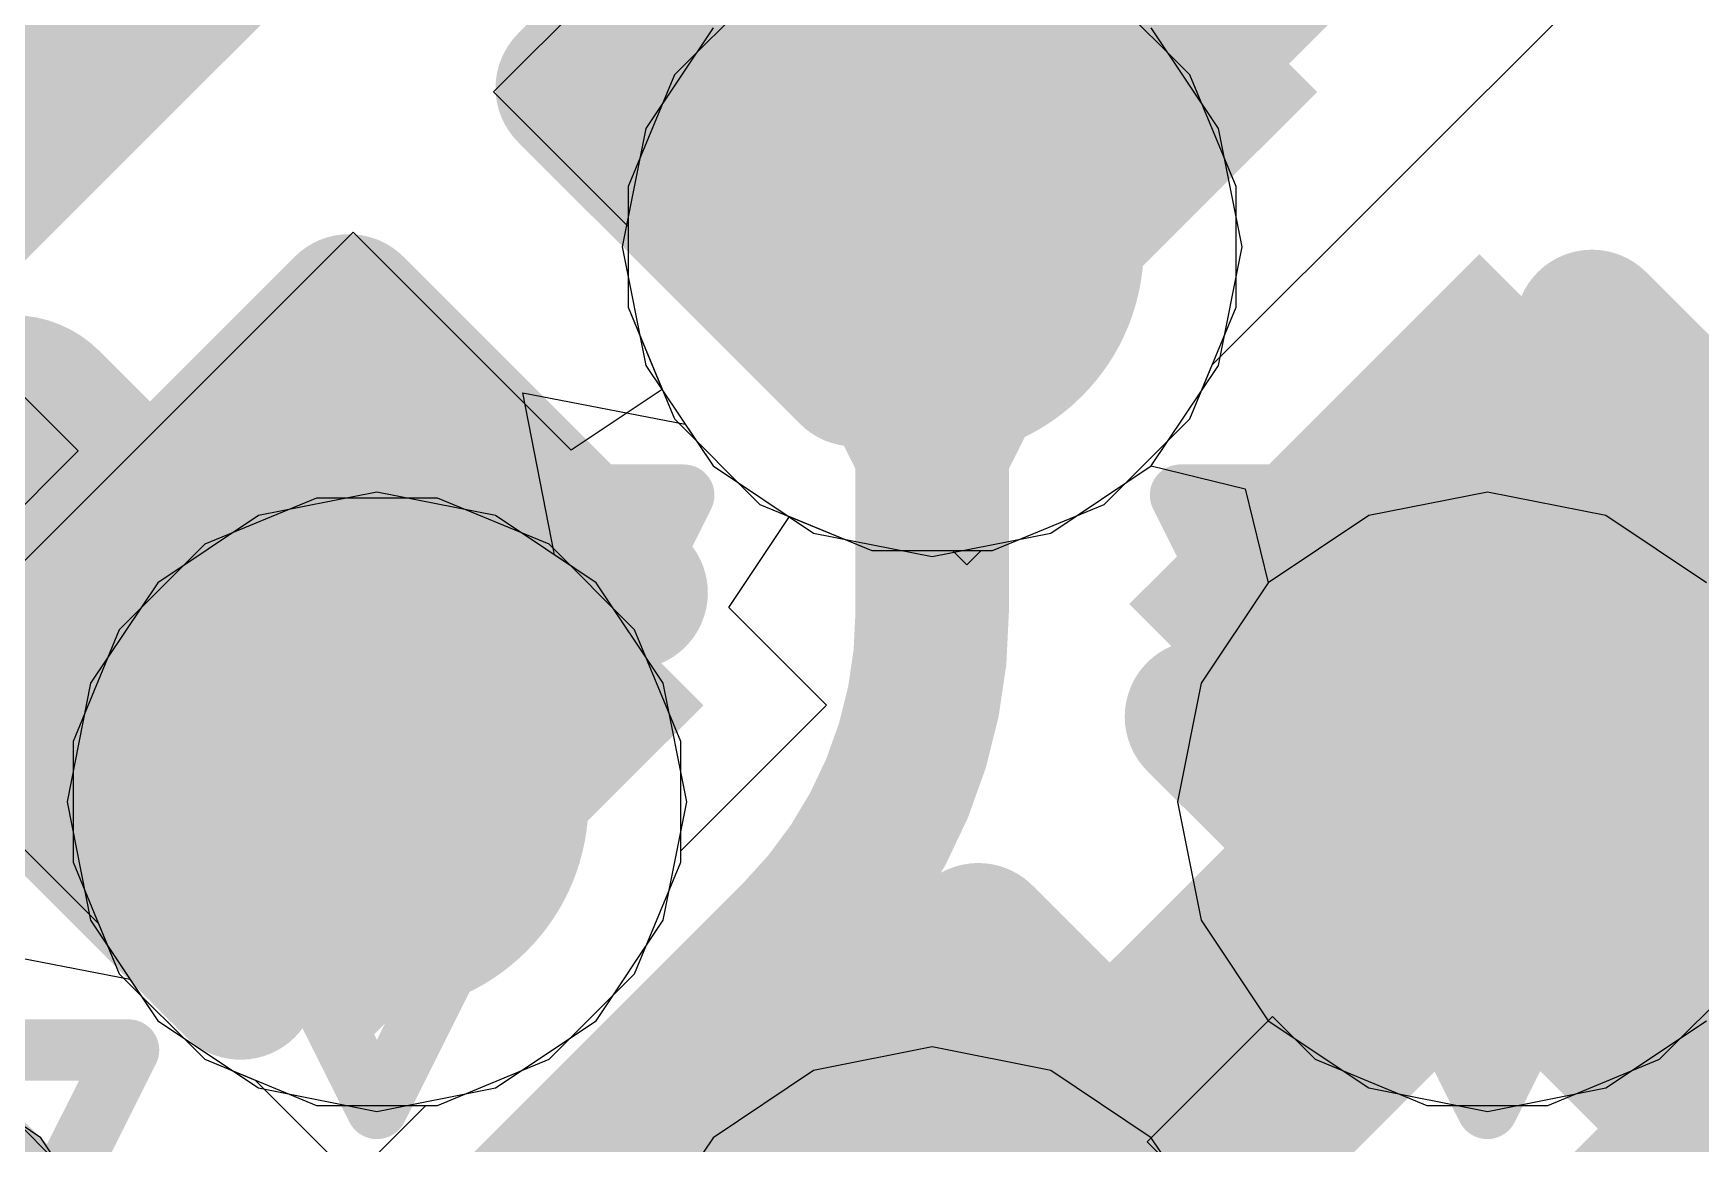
# Model space of a CAD drawing. Header units: inches. Extents: x -6 to 283, y -12 to 154.
# Drawn here: x 50.446 to 51.827, y 7.533 to 8.453 of the extents above; entities that cross this region are included whole.
import ezdxf

# ---------------------------------------------------------------- set-up
doc = ezdxf.new("R2010")
doc.units = ezdxf.units.IN
for name, color, linetype in [('Bottom Layer', 5, 'Continuous'), ('Bottom Overlay', 54, 'Continuous'), ('Bottom Paste', 16, 'Continuous'), ('Bottom Solder', 6, 'Continuous'), ('Drill Drawing', 1, 'Continuous'), ('GND-1', 16, 'Continuous'), ('GND-2', 90, 'Continuous'), ('GND-3', 216, 'Continuous'), ('GND-4', 54, 'Continuous'), ('PWR-1', 156, 'Continuous'), ('PWR-2', 130, 'Continuous'), ('Signal L1', 76, 'Continuous'), ('Signal L2', 6, 'Continuous'), ('Top Layer', 1, 'Continuous'), ('Top Paste', 8, 'Continuous'), ('Top Solder', 216, 'Continuous'), ('Via Holes', 16, 'Continuous')]:
    doc.layers.add(name, color=color, linetype=linetype)

# ---------------------------------------------------------------- blocks, each defined once
blk = doc.blocks.new('BGA_565_15_5_14_4__57')
at = {"layer": 'Top Layer'}
h = blk.add_hatch(color=1, dxfattribs=at)
edge = h.paths.add_edge_path()
edge.add_arc((2.27499926, -1.62500056), 0.12499848, 0, 360)
h = blk.add_hatch(color=1, dxfattribs=at)
edge = h.paths.add_edge_path()
edge.add_arc((2.27499926, -2.27499926), 0.12499848, 0, 360)
h = blk.add_hatch(color=1, dxfattribs=at)
edge = h.paths.add_edge_path()
edge.add_arc((2.9250005, -2.27499926), 0.12499848, 0, 360)
at = {"layer": 'Top Paste'}
h = blk.add_hatch(color=8, dxfattribs=at)
edge = h.paths.add_edge_path()
edge.add_arc((2.27499926, -1.62500056), 0.12499848, 0, 360)
h = blk.add_hatch(color=8, dxfattribs=at)
edge = h.paths.add_edge_path()
edge.add_arc((2.27499926, -2.27499926), 0.12499848, 0, 360)
h = blk.add_hatch(color=8, dxfattribs=at)
edge = h.paths.add_edge_path()
edge.add_arc((2.9250005, -2.27499926), 0.12499848, 0, 360)
at = {"layer": 'Top Solder'}
h = blk.add_hatch(color=216, dxfattribs=at)
edge = h.paths.add_edge_path()
edge.add_arc((2.27499926, -1.62500056), 0.17499838, 0, 360)
h = blk.add_hatch(color=216, dxfattribs=at)
edge = h.paths.add_edge_path()
edge.add_arc((2.27499926, -2.27499926), 0.17499838, 0, 360)
h = blk.add_hatch(color=216, dxfattribs=at)
edge = h.paths.add_edge_path()
edge.add_arc((2.9250005, -2.27499926), 0.17499838, 0, 360)
blk = doc.blocks.new('CAP_0201_B_318')
at = {"layer": 'Bottom Layer'}
for points in [[(-0.44999656, 0.1499997), (-0.14999716, 0.1499997), (-0.14999716, -0.1499997), (-0.44999656, -0.1499997)], [(0.14999716, 0.1499997), (0.44999656, 0.1499997), (0.44999656, -0.1499997), (0.14999716, -0.1499997)]]:
    blk.add_hatch(color=5, dxfattribs=at).paths.add_polyline_path(points)
at = {"layer": 'Bottom Paste'}
for points in [[(-0.44999656, 0.1499997), (-0.14999716, 0.1499997), (-0.14999716, -0.1499997), (-0.44999656, -0.1499997)], [(0.14999716, 0.1499997), (0.44999656, 0.1499997), (0.44999656, -0.1499997), (0.14999716, -0.1499997)]]:
    blk.add_hatch(color=16, dxfattribs=at).paths.add_polyline_path(points)
at = {"layer": 'Bottom Solder'}
for points in [[(-0.50499772, 0.20500086), (-0.094996, 0.20500086), (-0.094996, -0.20500086), (-0.50499772, -0.20500086)], [(0.094996, 0.20500086), (0.50499772, 0.20500086), (0.50499772, -0.20500086), (0.094996, -0.20500086)]]:
    blk.add_hatch(color=6, dxfattribs=at).paths.add_polyline_path(points)
at = {"layer": 'Bottom Overlay'}
for points in [[(-0.2032, 0.2286, 0.127, 0.127, 0), (-0.5334, 0.2286, 0.127, 0.127, 0)], [(-0.5334, 0.2286, 0.127, 0.127, 0), (-0.5334, -0.2286, 0.127, 0.127, 0)], [(0.5334, 0.2286, 0.127, 0.127, 0), (0.2032, 0.2286, 0.127, 0.127, 0)], [(0.5334, 0.2286, 0.127, 0.127, 0), (0.5334, -0.2286, 0.127, 0.127, 0)], [(-0.2032, -0.2286, 0.127, 0.127, 0), (-0.5334, -0.2286, 0.127, 0.127, 0)], [(0.5334, -0.2286, 0.127, 0.127, 0), (0.2032, -0.2286, 0.127, 0.127, 0)]]:
    blk.add_lwpolyline(points, format="xyseb", dxfattribs=at)
for points in [[(-0.5651499999999999, 0.2286, 0.0635, 0.0635, 1), (-0.5016499999999999, 0.2286, 0.0635, 0.0635, 1)], [(-0.5651499999999999, 0.2286, 0.0635, 0.0635, 1), (-0.5016499999999999, 0.2286, 0.0635, 0.0635, 1)], [(-0.23495, 0.2286, 0.0635, 0.0635, 1), (-0.17145, 0.2286, 0.0635, 0.0635, 1)], [(0.17145, 0.2286, 0.0635, 0.0635, 1), (0.23495, 0.2286, 0.0635, 0.0635, 1)], [(0.5016499999999999, 0.2286, 0.0635, 0.0635, 1), (0.5651499999999999, 0.2286, 0.0635, 0.0635, 1)], [(0.5016499999999999, 0.2286, 0.0635, 0.0635, 1), (0.5651499999999999, 0.2286, 0.0635, 0.0635, 1)], [(-0.5651499999999999, -0.2286, 0.0635, 0.0635, 1), (-0.5016499999999999, -0.2286, 0.0635, 0.0635, 1)], [(-0.5651499999999999, -0.2286, 0.0635, 0.0635, 1), (-0.5016499999999999, -0.2286, 0.0635, 0.0635, 1)], [(-0.23495, -0.2286, 0.0635, 0.0635, 1), (-0.17145, -0.2286, 0.0635, 0.0635, 1)], [(0.17145, -0.2286, 0.0635, 0.0635, 1), (0.23495, -0.2286, 0.0635, 0.0635, 1)], [(0.5016499999999999, -0.2286, 0.0635, 0.0635, 1), (0.5651499999999999, -0.2286, 0.0635, 0.0635, 1)], [(0.5016499999999999, -0.2286, 0.0635, 0.0635, 1), (0.5651499999999999, -0.2286, 0.0635, 0.0635, 1)]]:
    blk.add_lwpolyline(points, format="xyseb", close=True, dxfattribs=at)
blk = doc.blocks.new('CAP_0201_B_327')
at = {"layer": 'Bottom Layer'}
for points in [[(-0.44999656, 0.1499997), (-0.14999716, 0.1499997), (-0.14999716, -0.1499997), (-0.44999656, -0.1499997)], [(0.14999716, 0.1499997), (0.44999656, 0.1499997), (0.44999656, -0.1499997), (0.14999716, -0.1499997)]]:
    blk.add_hatch(color=5, dxfattribs=at).paths.add_polyline_path(points)
at = {"layer": 'Bottom Paste'}
for points in [[(-0.44999656, 0.1499997), (-0.14999716, 0.1499997), (-0.14999716, -0.1499997), (-0.44999656, -0.1499997)], [(0.14999716, 0.1499997), (0.44999656, 0.1499997), (0.44999656, -0.1499997), (0.14999716, -0.1499997)]]:
    blk.add_hatch(color=16, dxfattribs=at).paths.add_polyline_path(points)
at = {"layer": 'Bottom Solder'}
for points in [[(-0.50499772, 0.20500086), (-0.094996, 0.20500086), (-0.094996, -0.20500086), (-0.50499772, -0.20500086)], [(0.094996, 0.20500086), (0.50499772, 0.20500086), (0.50499772, -0.20500086), (0.094996, -0.20500086)]]:
    blk.add_hatch(color=6, dxfattribs=at).paths.add_polyline_path(points)
at = {"layer": 'Bottom Overlay'}
for points in [[(-0.2032, 0.2286, 0.127, 0.127, 0), (-0.5334, 0.2286, 0.127, 0.127, 0)], [(-0.5334, 0.2286, 0.127, 0.127, 0), (-0.5334, -0.2286, 0.127, 0.127, 0)], [(0.5334, 0.2286, 0.127, 0.127, 0), (0.2032, 0.2286, 0.127, 0.127, 0)], [(0.5334, 0.2286, 0.127, 0.127, 0), (0.5334, -0.2286, 0.127, 0.127, 0)], [(-0.2032, -0.2286, 0.127, 0.127, 0), (-0.5334, -0.2286, 0.127, 0.127, 0)], [(0.5334, -0.2286, 0.127, 0.127, 0), (0.2032, -0.2286, 0.127, 0.127, 0)]]:
    blk.add_lwpolyline(points, format="xyseb", dxfattribs=at)
for points in [[(-0.5651499999999999, 0.2286, 0.0635, 0.0635, 1), (-0.5016499999999999, 0.2286, 0.0635, 0.0635, 1)], [(-0.5651499999999999, 0.2286, 0.0635, 0.0635, 1), (-0.5016499999999999, 0.2286, 0.0635, 0.0635, 1)], [(-0.23495, 0.2286, 0.0635, 0.0635, 1), (-0.17145, 0.2286, 0.0635, 0.0635, 1)], [(0.17145, 0.2286, 0.0635, 0.0635, 1), (0.23495, 0.2286, 0.0635, 0.0635, 1)], [(0.5016499999999999, 0.2286, 0.0635, 0.0635, 1), (0.5651499999999999, 0.2286, 0.0635, 0.0635, 1)], [(0.5016499999999999, 0.2286, 0.0635, 0.0635, 1), (0.5651499999999999, 0.2286, 0.0635, 0.0635, 1)], [(-0.5651499999999999, -0.2286, 0.0635, 0.0635, 1), (-0.5016499999999999, -0.2286, 0.0635, 0.0635, 1)], [(-0.5651499999999999, -0.2286, 0.0635, 0.0635, 1), (-0.5016499999999999, -0.2286, 0.0635, 0.0635, 1)], [(-0.23495, -0.2286, 0.0635, 0.0635, 1), (-0.17145, -0.2286, 0.0635, 0.0635, 1)], [(0.17145, -0.2286, 0.0635, 0.0635, 1), (0.23495, -0.2286, 0.0635, 0.0635, 1)], [(0.5016499999999999, -0.2286, 0.0635, 0.0635, 1), (0.5651499999999999, -0.2286, 0.0635, 0.0635, 1)], [(0.5016499999999999, -0.2286, 0.0635, 0.0635, 1), (0.5651499999999999, -0.2286, 0.0635, 0.0635, 1)]]:
    blk.add_lwpolyline(points, format="xyseb", close=True, dxfattribs=at)
blk = doc.blocks.new('CAP_0201_B_328')
at = {"layer": 'Bottom Layer'}
for points in [[(-0.44999656, 0.1499997), (-0.14999716, 0.1499997), (-0.14999716, -0.1499997), (-0.44999656, -0.1499997)], [(0.14999716, 0.1499997), (0.44999656, 0.1499997), (0.44999656, -0.1499997), (0.14999716, -0.1499997)]]:
    blk.add_hatch(color=5, dxfattribs=at).paths.add_polyline_path(points)
at = {"layer": 'Bottom Paste'}
for points in [[(-0.44999656, 0.1499997), (-0.14999716, 0.1499997), (-0.14999716, -0.1499997), (-0.44999656, -0.1499997)], [(0.14999716, 0.1499997), (0.44999656, 0.1499997), (0.44999656, -0.1499997), (0.14999716, -0.1499997)]]:
    blk.add_hatch(color=16, dxfattribs=at).paths.add_polyline_path(points)
at = {"layer": 'Bottom Solder'}
for points in [[(-0.50499772, 0.20500086), (-0.094996, 0.20500086), (-0.094996, -0.20500086), (-0.50499772, -0.20500086)], [(0.094996, 0.20500086), (0.50499772, 0.20500086), (0.50499772, -0.20500086), (0.094996, -0.20500086)]]:
    blk.add_hatch(color=6, dxfattribs=at).paths.add_polyline_path(points)
at = {"layer": 'Bottom Overlay'}
for points in [[(-0.5334, 0.2286, 0.127, 0.127, 0), (-0.2032, 0.2286, 0.127, 0.127, 0)], [(-0.5334, 0.2286, 0.127, 0.127, 0), (-0.5334, -0.2286, 0.127, 0.127, 0)], [(0.2032, 0.2286, 0.127, 0.127, 0), (0.5334, 0.2286, 0.127, 0.127, 0)], [(0.5334, 0.2286, 0.127, 0.127, 0), (0.5334, -0.2286, 0.127, 0.127, 0)], [(-0.5334, -0.2286, 0.127, 0.127, 0), (-0.2032, -0.2286, 0.127, 0.127, 0)], [(0.2032, -0.2286, 0.127, 0.127, 0), (0.5334, -0.2286, 0.127, 0.127, 0)]]:
    blk.add_lwpolyline(points, format="xyseb", dxfattribs=at)
for points in [[(-0.5651499999999999, 0.2286, 0.0635, 0.0635, 1), (-0.5016499999999999, 0.2286, 0.0635, 0.0635, 1)], [(-0.5651499999999999, 0.2286, 0.0635, 0.0635, 1), (-0.5016499999999999, 0.2286, 0.0635, 0.0635, 1)], [(-0.23495, 0.2286, 0.0635, 0.0635, 1), (-0.17145, 0.2286, 0.0635, 0.0635, 1)], [(0.17145, 0.2286, 0.0635, 0.0635, 1), (0.23495, 0.2286, 0.0635, 0.0635, 1)], [(0.5016499999999999, 0.2286, 0.0635, 0.0635, 1), (0.5651499999999999, 0.2286, 0.0635, 0.0635, 1)], [(0.5016499999999999, 0.2286, 0.0635, 0.0635, 1), (0.5651499999999999, 0.2286, 0.0635, 0.0635, 1)], [(-0.5651499999999999, -0.2286, 0.0635, 0.0635, 1), (-0.5016499999999999, -0.2286, 0.0635, 0.0635, 1)], [(-0.5651499999999999, -0.2286, 0.0635, 0.0635, 1), (-0.5016499999999999, -0.2286, 0.0635, 0.0635, 1)], [(-0.23495, -0.2286, 0.0635, 0.0635, 1), (-0.17145, -0.2286, 0.0635, 0.0635, 1)], [(0.17145, -0.2286, 0.0635, 0.0635, 1), (0.23495, -0.2286, 0.0635, 0.0635, 1)], [(0.5016499999999999, -0.2286, 0.0635, 0.0635, 1), (0.5651499999999999, -0.2286, 0.0635, 0.0635, 1)], [(0.5016499999999999, -0.2286, 0.0635, 0.0635, 1), (0.5651499999999999, -0.2286, 0.0635, 0.0635, 1)]]:
    blk.add_lwpolyline(points, format="xyseb", close=True, dxfattribs=at)
blk = doc.blocks.new('CAP_0201_B_355')
at = {"layer": 'Bottom Layer'}
for points in [[(-0.44999656, 0.1499997), (-0.14999716, 0.1499997), (-0.14999716, -0.1499997), (-0.44999656, -0.1499997)], [(0.14999716, 0.1499997), (0.44999656, 0.1499997), (0.44999656, -0.1499997), (0.14999716, -0.1499997)]]:
    blk.add_hatch(color=5, dxfattribs=at).paths.add_polyline_path(points)
at = {"layer": 'Bottom Paste'}
for points in [[(-0.44999656, 0.1499997), (-0.14999716, 0.1499997), (-0.14999716, -0.1499997), (-0.44999656, -0.1499997)], [(0.14999716, 0.1499997), (0.44999656, 0.1499997), (0.44999656, -0.1499997), (0.14999716, -0.1499997)]]:
    blk.add_hatch(color=16, dxfattribs=at).paths.add_polyline_path(points)
at = {"layer": 'Bottom Solder'}
for points in [[(-0.50499772, 0.20500086), (-0.094996, 0.20500086), (-0.094996, -0.20500086), (-0.50499772, -0.20500086)], [(0.094996, 0.20500086), (0.50499772, 0.20500086), (0.50499772, -0.20500086), (0.094996, -0.20500086)]]:
    blk.add_hatch(color=6, dxfattribs=at).paths.add_polyline_path(points)
at = {"layer": 'Bottom Overlay'}
for points in [[(-0.5334, 0.2286, 0.127, 0.127, 0), (-0.5334, -0.2286, 0.127, 0.127, 0)], [(-0.5334, 0.2286, 0.127, 0.127, 0), (-0.2032, 0.2286, 0.127, 0.127, 0)], [(0.2032, 0.2286, 0.127, 0.127, 0), (0.5334, 0.2286, 0.127, 0.127, 0)], [(0.5334, 0.2286, 0.127, 0.127, 0), (0.5334, -0.2286, 0.127, 0.127, 0)], [(-0.5334, -0.2286, 0.127, 0.127, 0), (-0.2032, -0.2286, 0.127, 0.127, 0)], [(0.2032, -0.2286, 0.127, 0.127, 0), (0.5334, -0.2286, 0.127, 0.127, 0)]]:
    blk.add_lwpolyline(points, format="xyseb", dxfattribs=at)
for points in [[(-0.5651499999999999, 0.2286, 0.0635, 0.0635, 1), (-0.5016499999999999, 0.2286, 0.0635, 0.0635, 1)], [(-0.5651499999999999, 0.2286, 0.0635, 0.0635, 1), (-0.5016499999999999, 0.2286, 0.0635, 0.0635, 1)], [(-0.23495, 0.2286, 0.0635, 0.0635, 1), (-0.17145, 0.2286, 0.0635, 0.0635, 1)], [(0.17145, 0.2286, 0.0635, 0.0635, 1), (0.23495, 0.2286, 0.0635, 0.0635, 1)], [(0.5016499999999999, 0.2286, 0.0635, 0.0635, 1), (0.5651499999999999, 0.2286, 0.0635, 0.0635, 1)], [(0.5016499999999999, 0.2286, 0.0635, 0.0635, 1), (0.5651499999999999, 0.2286, 0.0635, 0.0635, 1)], [(-0.5651499999999999, -0.2286, 0.0635, 0.0635, 1), (-0.5016499999999999, -0.2286, 0.0635, 0.0635, 1)], [(-0.5651499999999999, -0.2286, 0.0635, 0.0635, 1), (-0.5016499999999999, -0.2286, 0.0635, 0.0635, 1)], [(-0.23495, -0.2286, 0.0635, 0.0635, 1), (-0.17145, -0.2286, 0.0635, 0.0635, 1)], [(0.17145, -0.2286, 0.0635, 0.0635, 1), (0.23495, -0.2286, 0.0635, 0.0635, 1)], [(0.5016499999999999, -0.2286, 0.0635, 0.0635, 1), (0.5651499999999999, -0.2286, 0.0635, 0.0635, 1)], [(0.5016499999999999, -0.2286, 0.0635, 0.0635, 1), (0.5651499999999999, -0.2286, 0.0635, 0.0635, 1)]]:
    blk.add_lwpolyline(points, format="xyseb", close=True, dxfattribs=at)
blk = doc.blocks.new('CAP_0201_B_363')
at = {"layer": 'Bottom Layer'}
for points in [[(-0.44999656, 0.1499997), (-0.14999716, 0.1499997), (-0.14999716, -0.1499997), (-0.44999656, -0.1499997)], [(0.14999716, 0.1499997), (0.44999656, 0.1499997), (0.44999656, -0.1499997), (0.14999716, -0.1499997)]]:
    blk.add_hatch(color=5, dxfattribs=at).paths.add_polyline_path(points)
at = {"layer": 'Bottom Paste'}
for points in [[(-0.44999656, 0.1499997), (-0.14999716, 0.1499997), (-0.14999716, -0.1499997), (-0.44999656, -0.1499997)], [(0.14999716, 0.1499997), (0.44999656, 0.1499997), (0.44999656, -0.1499997), (0.14999716, -0.1499997)]]:
    blk.add_hatch(color=16, dxfattribs=at).paths.add_polyline_path(points)
at = {"layer": 'Bottom Solder'}
for points in [[(-0.50499772, 0.20500086), (-0.094996, 0.20500086), (-0.094996, -0.20500086), (-0.50499772, -0.20500086)], [(0.094996, 0.20500086), (0.50499772, 0.20500086), (0.50499772, -0.20500086), (0.094996, -0.20500086)]]:
    blk.add_hatch(color=6, dxfattribs=at).paths.add_polyline_path(points)
at = {"layer": 'Bottom Overlay'}
for points in [[(-0.2032, 0.2286, 0.127, 0.127, 0), (-0.5334, 0.2286, 0.127, 0.127, 0)], [(-0.5334, 0.2286, 0.127, 0.127, 0), (-0.5334, -0.2286, 0.127, 0.127, 0)], [(0.5334, 0.2286, 0.127, 0.127, 0), (0.2032, 0.2286, 0.127, 0.127, 0)], [(0.5334, 0.2286, 0.127, 0.127, 0), (0.5334, -0.2286, 0.127, 0.127, 0)], [(-0.2032, -0.2286, 0.127, 0.127, 0), (-0.5334, -0.2286, 0.127, 0.127, 0)], [(0.5334, -0.2286, 0.127, 0.127, 0), (0.2032, -0.2286, 0.127, 0.127, 0)]]:
    blk.add_lwpolyline(points, format="xyseb", dxfattribs=at)
for points in [[(-0.5651499999999999, 0.2286, 0.0635, 0.0635, 1), (-0.5016499999999999, 0.2286, 0.0635, 0.0635, 1)], [(-0.5651499999999999, 0.2286, 0.0635, 0.0635, 1), (-0.5016499999999999, 0.2286, 0.0635, 0.0635, 1)], [(-0.23495, 0.2286, 0.0635, 0.0635, 1), (-0.17145, 0.2286, 0.0635, 0.0635, 1)], [(0.17145, 0.2286, 0.0635, 0.0635, 1), (0.23495, 0.2286, 0.0635, 0.0635, 1)], [(0.5016499999999999, 0.2286, 0.0635, 0.0635, 1), (0.5651499999999999, 0.2286, 0.0635, 0.0635, 1)], [(0.5016499999999999, 0.2286, 0.0635, 0.0635, 1), (0.5651499999999999, 0.2286, 0.0635, 0.0635, 1)], [(-0.5651499999999999, -0.2286, 0.0635, 0.0635, 1), (-0.5016499999999999, -0.2286, 0.0635, 0.0635, 1)], [(-0.5651499999999999, -0.2286, 0.0635, 0.0635, 1), (-0.5016499999999999, -0.2286, 0.0635, 0.0635, 1)], [(-0.23495, -0.2286, 0.0635, 0.0635, 1), (-0.17145, -0.2286, 0.0635, 0.0635, 1)], [(0.17145, -0.2286, 0.0635, 0.0635, 1), (0.23495, -0.2286, 0.0635, 0.0635, 1)], [(0.5016499999999999, -0.2286, 0.0635, 0.0635, 1), (0.5651499999999999, -0.2286, 0.0635, 0.0635, 1)], [(0.5016499999999999, -0.2286, 0.0635, 0.0635, 1), (0.5651499999999999, -0.2286, 0.0635, 0.0635, 1)]]:
    blk.add_lwpolyline(points, format="xyseb", close=True, dxfattribs=at)
blk = doc.blocks.new('CAP_0201_B_368')
at = {"layer": 'Bottom Layer'}
for points in [[(-0.44999656, 0.1499997), (-0.14999716, 0.1499997), (-0.14999716, -0.1499997), (-0.44999656, -0.1499997)], [(0.14999716, 0.1499997), (0.44999656, 0.1499997), (0.44999656, -0.1499997), (0.14999716, -0.1499997)]]:
    blk.add_hatch(color=5, dxfattribs=at).paths.add_polyline_path(points)
at = {"layer": 'Bottom Paste'}
for points in [[(-0.44999656, 0.1499997), (-0.14999716, 0.1499997), (-0.14999716, -0.1499997), (-0.44999656, -0.1499997)], [(0.14999716, 0.1499997), (0.44999656, 0.1499997), (0.44999656, -0.1499997), (0.14999716, -0.1499997)]]:
    blk.add_hatch(color=16, dxfattribs=at).paths.add_polyline_path(points)
at = {"layer": 'Bottom Solder'}
for points in [[(-0.50499772, 0.20500086), (-0.094996, 0.20500086), (-0.094996, -0.20500086), (-0.50499772, -0.20500086)], [(0.094996, 0.20500086), (0.50499772, 0.20500086), (0.50499772, -0.20500086), (0.094996, -0.20500086)]]:
    blk.add_hatch(color=6, dxfattribs=at).paths.add_polyline_path(points)
at = {"layer": 'Bottom Overlay'}
for points in [[(-0.2032, 0.2286, 0.127, 0.127, 0), (-0.5334, 0.2286, 0.127, 0.127, 0)], [(-0.5334, -0.2286, 0.127, 0.127, 0), (-0.5334, 0.2286, 0.127, 0.127, 0)], [(0.5334, 0.2286, 0.127, 0.127, 0), (0.2032, 0.2286, 0.127, 0.127, 0)], [(0.5334, -0.2286, 0.127, 0.127, 0), (0.5334, 0.2286, 0.127, 0.127, 0)], [(-0.2032, -0.2286, 0.127, 0.127, 0), (-0.5334, -0.2286, 0.127, 0.127, 0)], [(0.5334, -0.2286, 0.127, 0.127, 0), (0.2032, -0.2286, 0.127, 0.127, 0)]]:
    blk.add_lwpolyline(points, format="xyseb", dxfattribs=at)
for points in [[(-0.5651499999999999, 0.2286, 0.0635, 0.0635, 1), (-0.5016499999999999, 0.2286, 0.0635, 0.0635, 1)], [(-0.5651499999999999, 0.2286, 0.0635, 0.0635, 1), (-0.5016499999999999, 0.2286, 0.0635, 0.0635, 1)], [(-0.23495, 0.2286, 0.0635, 0.0635, 1), (-0.17145, 0.2286, 0.0635, 0.0635, 1)], [(0.17145, 0.2286, 0.0635, 0.0635, 1), (0.23495, 0.2286, 0.0635, 0.0635, 1)], [(0.5016499999999999, 0.2286, 0.0635, 0.0635, 1), (0.5651499999999999, 0.2286, 0.0635, 0.0635, 1)], [(0.5016499999999999, 0.2286, 0.0635, 0.0635, 1), (0.5651499999999999, 0.2286, 0.0635, 0.0635, 1)], [(-0.5651499999999999, -0.2286, 0.0635, 0.0635, 1), (-0.5016499999999999, -0.2286, 0.0635, 0.0635, 1)], [(-0.5651499999999999, -0.2286, 0.0635, 0.0635, 1), (-0.5016499999999999, -0.2286, 0.0635, 0.0635, 1)], [(-0.23495, -0.2286, 0.0635, 0.0635, 1), (-0.17145, -0.2286, 0.0635, 0.0635, 1)], [(0.17145, -0.2286, 0.0635, 0.0635, 1), (0.23495, -0.2286, 0.0635, 0.0635, 1)], [(0.5016499999999999, -0.2286, 0.0635, 0.0635, 1), (0.5651499999999999, -0.2286, 0.0635, 0.0635, 1)], [(0.5016499999999999, -0.2286, 0.0635, 0.0635, 1), (0.5651499999999999, -0.2286, 0.0635, 0.0635, 1)]]:
    blk.add_lwpolyline(points, format="xyseb", close=True, dxfattribs=at)
blk = doc.blocks.new('C___0603_B_391')
at = {"layer": 'Bottom Overlay'}
blk.add_lwpolyline([(-1.2446, -0.5334, 0.127, 0.127, 0), (-1.2446, 0.5334, 0.127, 0.127, 0)], format="xyseb", dxfattribs=at)

msp = doc.modelspace()

# ---------------------------------------------------------------- hatches: boundary and pattern name
at = {"layer": 'Bottom Layer'}
h = msp.add_hatch(color=5, dxfattribs=at)
edge = h.paths.add_edge_path()
edge.add_arc((51.19046912, 8.2759804), 0.1499997, 0, 360)
h = msp.add_hatch(color=5, dxfattribs=at)
edge = h.paths.add_edge_path()
edge.add_arc((50.73085104, 7.81635978), 0.1499997, 0, 360)
h = msp.add_hatch(color=5, dxfattribs=at)
edge = h.paths.add_edge_path()
edge.add_arc((51.65004909999999, 7.81640804), 0.1499997, 0, 360)
at = {"layer": 'GND-1'}
h = msp.add_hatch(color=16, dxfattribs=at)
edge = h.paths.add_edge_path()
edge.add_arc((51.19046912, 8.2759804), 0.1499997, 0, 360)
h = msp.add_hatch(color=16, dxfattribs=at)
edge = h.paths.add_edge_path()
edge.add_arc((50.73085104, 7.81635978), 0.1499997, 0, 360)
h = msp.add_hatch(color=16, dxfattribs=at)
edge = h.paths.add_edge_path()
edge.add_arc((51.65004909999999, 7.81640804), 0.1499997, 0, 360)
at = {"layer": 'GND-2'}
h = msp.add_hatch(color=90, dxfattribs=at)
edge = h.paths.add_edge_path()
edge.add_arc((51.19046912, 8.2759804), 0.1499997, 0, 360)
h = msp.add_hatch(color=90, dxfattribs=at)
edge = h.paths.add_edge_path()
edge.add_arc((50.73085104, 7.81635978), 0.1499997, 0, 360)
h = msp.add_hatch(color=90, dxfattribs=at)
edge = h.paths.add_edge_path()
edge.add_arc((51.65004909999999, 7.81640804), 0.1499997, 0, 360)
at = {"layer": 'GND-3'}
h = msp.add_hatch(color=216, dxfattribs=at)
edge = h.paths.add_edge_path()
edge.add_arc((51.19046912, 8.2759804), 0.1499997, 0, 360)
h = msp.add_hatch(color=216, dxfattribs=at)
edge = h.paths.add_edge_path()
edge.add_arc((50.73085104, 7.81635978), 0.1499997, 0, 360)
h = msp.add_hatch(color=216, dxfattribs=at)
edge = h.paths.add_edge_path()
edge.add_arc((51.65004909999999, 7.81640804), 0.1499997, 0, 360)
at = {"layer": 'GND-4'}
h = msp.add_hatch(color=54, dxfattribs=at)
edge = h.paths.add_edge_path()
edge.add_arc((51.19046912, 8.2759804), 0.1499997, 0, 360)
h = msp.add_hatch(color=54, dxfattribs=at)
edge = h.paths.add_edge_path()
edge.add_arc((50.73085104, 7.81635978), 0.1499997, 0, 360)
h = msp.add_hatch(color=54, dxfattribs=at)
edge = h.paths.add_edge_path()
edge.add_arc((51.65004909999999, 7.81640804), 0.1499997, 0, 360)
at = {"layer": 'PWR-1'}
h = msp.add_hatch(color=156, dxfattribs=at)
edge = h.paths.add_edge_path()
edge.add_arc((51.19046912, 8.2759804), 0.1499997, 0, 360)
h = msp.add_hatch(color=156, dxfattribs=at)
edge = h.paths.add_edge_path()
edge.add_arc((50.73085104, 7.81635978), 0.1499997, 0, 360)
h = msp.add_hatch(color=156, dxfattribs=at)
edge = h.paths.add_edge_path()
edge.add_arc((51.65004909999999, 7.81640804), 0.1499997, 0, 360)
at = {"layer": 'PWR-2'}
h = msp.add_hatch(color=130, dxfattribs=at)
edge = h.paths.add_edge_path()
edge.add_arc((51.19046912, 8.2759804), 0.1499997, 0, 360)
h = msp.add_hatch(color=130, dxfattribs=at)
edge = h.paths.add_edge_path()
edge.add_arc((50.73085104, 7.81635978), 0.1499997, 0, 360)
h = msp.add_hatch(color=130, dxfattribs=at)
edge = h.paths.add_edge_path()
edge.add_arc((51.65004909999999, 7.81640804), 0.1499997, 0, 360)
at = {"layer": 'Signal L1'}
h = msp.add_hatch(color=76, dxfattribs=at)
edge = h.paths.add_edge_path()
edge.add_arc((51.19046912, 8.2759804), 0.1499997, 0, 360)
h = msp.add_hatch(color=76, dxfattribs=at)
edge = h.paths.add_edge_path()
edge.add_arc((50.73085104, 7.81635978), 0.1499997, 0, 360)
h = msp.add_hatch(color=76, dxfattribs=at)
edge = h.paths.add_edge_path()
edge.add_arc((51.65004909999999, 7.81640804), 0.1499997, 0, 360)
at = {"layer": 'Signal L2'}
h = msp.add_hatch(color=6, dxfattribs=at)
edge = h.paths.add_edge_path()
edge.add_arc((51.19046912, 8.2759804), 0.1499997, 0, 360)
h = msp.add_hatch(color=6, dxfattribs=at)
edge = h.paths.add_edge_path()
edge.add_arc((50.73085104, 7.81635978), 0.1499997, 0, 360)
h = msp.add_hatch(color=6, dxfattribs=at)
edge = h.paths.add_edge_path()
edge.add_arc((51.65004909999999, 7.81640804), 0.1499997, 0, 360)
at = {"layer": 'Top Layer'}
h = msp.add_hatch(color=1, dxfattribs=at)
edge = h.paths.add_edge_path()
edge.add_arc((51.19046912, 8.2759804), 0.1499997, 0, 360)
h = msp.add_hatch(color=1, dxfattribs=at)
edge = h.paths.add_edge_path()
edge.add_arc((50.73085104, 7.81635978), 0.1499997, 0, 360)
h = msp.add_hatch(color=1, dxfattribs=at)
edge = h.paths.add_edge_path()
edge.add_arc((51.65004909999999, 7.81640804), 0.1499997, 0, 360)
at = {"layer": 'Via Holes'}
h = msp.add_hatch(color=7, dxfattribs=at)
edge = h.paths.add_edge_path()
edge.add_arc((51.19046912, 8.2759804), 0.07499858, 0, 360)
h = msp.add_hatch(color=7, dxfattribs=at)
edge = h.paths.add_edge_path()
edge.add_arc((50.73085104, 7.81635978), 0.07499858, 0, 360)
h = msp.add_hatch(color=7, dxfattribs=at)
edge = h.paths.add_edge_path()
edge.add_arc((51.65004909999999, 7.81640804), 0.07499858, 0, 360)

# ---------------------------------------------------------------- linework, layer by layer
at = {"layer": 'Bottom Layer'}
for p, q in [((51.21920668, 8.796060639999999), (50.8274701, 8.404324059999999)), ((51.42228475999999, 8.17817262), (51.74789752, 8.50378538)), ((50.8274701, 8.404324059999999), (50.93886942, 8.292924739999998)), ((50.71120668, 8.28806064), (50.3194701, 7.89632406)), ((50.89165336, 8.10761396), (50.71120668, 8.28806064)), ((50.93886942, 8.292924739999998), (50.93886942, 8.22593478)), ((50.93886942, 8.22593478), (50.96702024, 8.157972000000001)), ((51.40376561999999, 8.133461), (51.42228475999999, 8.17817262)), ((50.96702024, 8.157972000000001), (50.89165336, 8.10761396)), ((51.33298852, 8.0626839), (51.40376561999999, 8.133461)), ((51.24051474, 8.0243807), (51.33298852, 8.0626839)), ((51.02210268, 7.97716464), (51.07246072, 8.052531519999999)), ((51.07246072, 8.052531519999999), (51.1404235, 8.0243807)), ((51.1404235, 8.0243807), (51.20741346, 8.0243807)), ((51.20741346, 8.0243807), (51.21920668, 8.01258748)), ((51.21920668, 8.01258748), (51.23099989999999, 8.0243807)), ((51.23099989999999, 8.0243807), (51.24051474, 8.0243807)), ((51.10294326, 7.89632406), (51.02210268, 7.97716464)), ((50.3194701, 7.89632406), (50.50030286, 7.7154913)), ((50.98245074, 7.77583154), (51.10294326, 7.89632406)), ((50.98245074, 7.766314159999999), (50.98245074, 7.77583154)), ((50.94414754, 7.67384038), (50.98245074, 7.766314159999999)), ((50.50030286, 7.7154913), (50.51755454, 7.67384038)), ((50.51755454, 7.67384038), (50.58833164, 7.60306328)), ((50.87337044, 7.60306328), (50.94414754, 7.67384038)), ((50.58833164, 7.60306328), (50.62998255999999, 7.585811599999999)), ((50.78089666, 7.56476008), (50.87337044, 7.60306328)), ((50.62998255999999, 7.585811599999999), (50.71120668, 7.50458748)), ((50.48452692, 7.49925856), (50.41374982, 7.570035659999999)), ((50.71120668, 7.50458748), (50.77137928, 7.56476008)), ((50.77137928, 7.56476008), (50.78089666, 7.56476008))]:
    msp.add_line(p, q, dxfattribs=at)
msp.add_lwpolyline([(51.19049198, 8.27600072, 0.2032, 0.2032, 0), (51.6501126, 8.73562134, 0.2032, 0.2032, 0)], format="xyseb", dxfattribs=at)
msp.add_lwpolyline([(51.13969197999999, 8.27600072, 0.1016, 0.1016, 1), (51.24129197999999, 8.27600072, 0.1016, 0.1016, 1)], format="xyseb", close=True, dxfattribs=at)
at = {"layer": 'Drill Drawing'}
for points in [[(50.93646912, 8.5299804, 0.0508, 0.0508, 0), (51.19046912, 8.021980399999999, 0.0508, 0.0508, 0)], [(51.19046912, 8.021980399999999, 0.0508, 0.0508, 0), (51.44446911999999, 8.5299804, 0.0508, 0.0508, 0)], [(50.47685104, 8.070359779999999, 0.0508, 0.0508, 0), (50.98485104, 8.070359779999999, 0.0508, 0.0508, 0)], [(50.47685104, 8.070359779999999, 0.0508, 0.0508, 0), (50.73085104, 7.56235978, 0.0508, 0.0508, 0)], [(50.73085104, 7.56235978, 0.0508, 0.0508, 0), (50.98485104, 8.070359779999999, 0.0508, 0.0508, 0)], [(51.3960491, 8.070408039999998, 0.0508, 0.0508, 0), (51.9040491, 8.070408039999998, 0.0508, 0.0508, 0)], [(51.3960491, 8.070408039999998, 0.0508, 0.0508, 0), (51.65004909999999, 7.56240804, 0.0508, 0.0508, 0)], [(51.65004909999999, 7.56240804, 0.0508, 0.0508, 0), (51.9040491, 8.070408039999998, 0.0508, 0.0508, 0)], [(50.01723042, 7.61073916, 0.0508, 0.0508, 0), (50.52523041999999, 7.61073916, 0.0508, 0.0508, 0)], [(50.27123041999999, 7.102739159999999, 0.0508, 0.0508, 0), (50.52523041999999, 7.61073916, 0.0508, 0.0508, 0)], [(50.93647166, 7.61073916, 0.0508, 0.0508, 0), (51.44447165999999, 7.61073916, 0.0508, 0.0508, 0)], [(50.93647166, 7.61073916, 0.0508, 0.0508, 0), (51.19047166, 7.102739159999999, 0.0508, 0.0508, 0)], [(51.19047166, 7.102739159999999, 0.0508, 0.0508, 0), (51.44447165999999, 7.61073916, 0.0508, 0.0508, 0)]]:
    msp.add_lwpolyline(points, format="xyseb", dxfattribs=at)
for points in [[(50.46415104, 8.070359779999999, 0.0254, 0.0254, 1), (50.48955103999999, 8.070359779999999, 0.0254, 0.0254, 1)], [(50.46415104, 8.070359779999999, 0.0254, 0.0254, 1), (50.48955103999999, 8.070359779999999, 0.0254, 0.0254, 1)], [(50.97215103999999, 8.070359779999999, 0.0254, 0.0254, 1), (50.99755103999999, 8.070359779999999, 0.0254, 0.0254, 1)], [(50.97215103999999, 8.070359779999999, 0.0254, 0.0254, 1), (50.99755103999999, 8.070359779999999, 0.0254, 0.0254, 1)], [(51.3833491, 8.070408039999998, 0.0254, 0.0254, 1), (51.40874909999999, 8.070408039999998, 0.0254, 0.0254, 1)], [(51.3833491, 8.070408039999998, 0.0254, 0.0254, 1), (51.40874909999999, 8.070408039999998, 0.0254, 0.0254, 1)], [(51.17776912, 8.021980399999999, 0.0254, 0.0254, 1), (51.20316912, 8.021980399999999, 0.0254, 0.0254, 1)], [(51.17776912, 8.021980399999999, 0.0254, 0.0254, 1), (51.20316912, 8.021980399999999, 0.0254, 0.0254, 1)], [(50.51253042, 7.61073916, 0.0254, 0.0254, 1), (50.53793042, 7.61073916, 0.0254, 0.0254, 1)], [(50.51253042, 7.61073916, 0.0254, 0.0254, 1), (50.53793042, 7.61073916, 0.0254, 0.0254, 1)], [(50.92377166, 7.61073916, 0.0254, 0.0254, 1), (50.94917166, 7.61073916, 0.0254, 0.0254, 1)], [(50.92377166, 7.61073916, 0.0254, 0.0254, 1), (50.94917166, 7.61073916, 0.0254, 0.0254, 1)], [(51.43177166, 7.61073916, 0.0254, 0.0254, 1), (51.45717165999999, 7.61073916, 0.0254, 0.0254, 1)], [(51.43177166, 7.61073916, 0.0254, 0.0254, 1), (51.45717165999999, 7.61073916, 0.0254, 0.0254, 1)], [(50.71815104, 7.56235978, 0.0254, 0.0254, 1), (50.74355104, 7.56235978, 0.0254, 0.0254, 1)], [(50.71815104, 7.56235978, 0.0254, 0.0254, 1), (50.74355104, 7.56235978, 0.0254, 0.0254, 1)], [(51.6373491, 7.56240804, 0.0254, 0.0254, 1), (51.6627491, 7.56240804, 0.0254, 0.0254, 1)], [(51.6373491, 7.56240804, 0.0254, 0.0254, 1), (51.6627491, 7.56240804, 0.0254, 0.0254, 1)]]:
    msp.add_lwpolyline(points, format="xyseb", close=True, dxfattribs=at)
at = {"layer": 'GND-1'}
for p, q in [((51.04794972, 8.4892769), (50.97717262, 8.4184998)), ((51.40376561999999, 8.4184998), (51.33298852, 8.4892769)), ((50.97717262, 8.4184998), (50.93886942, 8.326026019999999)), ((51.44206882, 8.326026019999999), (51.40376561999999, 8.4184998)), ((50.93886942, 8.326026019999999), (50.93886942, 8.22593478)), ((51.44206882, 8.22593478), (51.44206882, 8.326026019999999)), ((50.93886942, 8.22593478), (50.97717262, 8.133461)), ((51.40376561999999, 8.133461), (51.44206882, 8.22593478)), ((50.97717262, 8.133461), (51.04794972, 8.0626839)), ((51.33298852, 8.0626839), (51.40376561999999, 8.133461)), ((50.68080541999999, 8.067959479999999), (50.58833164, 8.029656280000001)), ((50.78089666, 8.067959479999999), (50.68080541999999, 8.067959479999999)), ((50.87337044, 8.029656280000001), (50.78089666, 8.067959479999999)), ((51.04794972, 8.0626839), (51.1404235, 8.0243807)), ((51.24051474, 8.0243807), (51.33298852, 8.0626839)), ((50.58833164, 8.029656280000001), (50.51755454, 7.958879179999999)), ((50.94414754, 7.958879179999999), (50.87337044, 8.029656280000001)), ((51.1404235, 8.0243807), (51.24051474, 8.0243807)), ((50.51755454, 7.958879179999999), (50.47925134, 7.8664054)), ((50.98245074, 7.8664054), (50.94414754, 7.958879179999999)), ((50.47925134, 7.8664054), (50.47925134, 7.766314159999999)), ((50.98245074, 7.766314159999999), (50.98245074, 7.8664054)), ((50.47925134, 7.766314159999999), (50.51755454, 7.67384038)), ((50.94414754, 7.67384038), (50.98245074, 7.766314159999999)), ((50.51755454, 7.67384038), (50.58833164, 7.60306328)), ((50.87337044, 7.60306328), (50.94414754, 7.67384038)), ((50.58833164, 7.60306328), (50.68080541999999, 7.56476008)), ((50.78089666, 7.56476008), (50.87337044, 7.60306328)), ((50.48452692, 7.49925856), (50.41374982, 7.570035659999999)), ((50.68080541999999, 7.56476008), (50.78089666, 7.56476008))]:
    msp.add_line(p, q, dxfattribs=at)
at = {"layer": 'GND-2'}
for p, q in [((51.04794972, 8.4892769), (50.97717262, 8.4184998)), ((51.40376561999999, 8.4184998), (51.33298852, 8.4892769)), ((50.97717262, 8.4184998), (50.93886942, 8.326026019999999)), ((51.44206882, 8.326026019999999), (51.40376561999999, 8.4184998)), ((50.93886942, 8.326026019999999), (50.93886942, 8.22593478)), ((51.44206882, 8.22593478), (51.44206882, 8.326026019999999)), ((50.93886942, 8.22593478), (50.97717262, 8.133461)), ((51.40376561999999, 8.133461), (51.44206882, 8.22593478)), ((50.97717262, 8.133461), (51.04794972, 8.0626839)), ((51.33298852, 8.0626839), (51.40376561999999, 8.133461)), ((50.68080541999999, 8.067959479999999), (50.58833164, 8.029656280000001)), ((50.78089666, 8.067959479999999), (50.68080541999999, 8.067959479999999)), ((50.87337044, 8.029656280000001), (50.78089666, 8.067959479999999)), ((51.04794972, 8.0626839), (51.1404235, 8.0243807)), ((51.24051474, 8.0243807), (51.33298852, 8.0626839)), ((50.58833164, 8.029656280000001), (50.51755454, 7.958879179999999)), ((50.94414754, 7.958879179999999), (50.87337044, 8.029656280000001)), ((51.1404235, 8.0243807), (51.24051474, 8.0243807)), ((50.51755454, 7.958879179999999), (50.47925134, 7.8664054)), ((50.98245074, 7.8664054), (50.94414754, 7.958879179999999)), ((50.47925134, 7.8664054), (50.47925134, 7.766314159999999)), ((50.98245074, 7.766314159999999), (50.98245074, 7.8664054)), ((50.47925134, 7.766314159999999), (50.51755454, 7.67384038)), ((50.94414754, 7.67384038), (50.98245074, 7.766314159999999)), ((50.51755454, 7.67384038), (50.58833164, 7.60306328)), ((50.87337044, 7.60306328), (50.94414754, 7.67384038)), ((50.58833164, 7.60306328), (50.68080541999999, 7.56476008)), ((50.78089666, 7.56476008), (50.87337044, 7.60306328)), ((50.48452692, 7.49925856), (50.41374982, 7.570035659999999)), ((50.68080541999999, 7.56476008), (50.78089666, 7.56476008))]:
    msp.add_line(p, q, dxfattribs=at)
at = {"layer": 'GND-3'}
for p, q in [((51.04794972, 8.4892769), (50.97717262, 8.4184998)), ((51.40376561999999, 8.4184998), (51.33298852, 8.4892769)), ((50.97717262, 8.4184998), (50.93886942, 8.326026019999999)), ((51.44206882, 8.326026019999999), (51.40376561999999, 8.4184998)), ((50.93886942, 8.326026019999999), (50.93886942, 8.22593478)), ((51.44206882, 8.22593478), (51.44206882, 8.326026019999999)), ((50.93886942, 8.22593478), (50.97717262, 8.133461)), ((51.40376561999999, 8.133461), (51.44206882, 8.22593478)), ((50.97717262, 8.133461), (51.04794972, 8.0626839)), ((51.33298852, 8.0626839), (51.40376561999999, 8.133461)), ((50.68080541999999, 8.067959479999999), (50.58833164, 8.029656280000001)), ((50.78089666, 8.067959479999999), (50.68080541999999, 8.067959479999999)), ((50.87337044, 8.029656280000001), (50.78089666, 8.067959479999999)), ((51.04794972, 8.0626839), (51.1404235, 8.0243807)), ((51.24051474, 8.0243807), (51.33298852, 8.0626839)), ((50.58833164, 8.029656280000001), (50.51755454, 7.958879179999999)), ((50.94414754, 7.958879179999999), (50.87337044, 8.029656280000001)), ((51.1404235, 8.0243807), (51.24051474, 8.0243807)), ((50.51755454, 7.958879179999999), (50.47925134, 7.8664054)), ((50.98245074, 7.8664054), (50.94414754, 7.958879179999999)), ((50.47925134, 7.8664054), (50.47925134, 7.766314159999999)), ((50.98245074, 7.766314159999999), (50.98245074, 7.8664054)), ((50.47925134, 7.766314159999999), (50.51755454, 7.67384038)), ((50.94414754, 7.67384038), (50.98245074, 7.766314159999999)), ((50.51755454, 7.67384038), (50.58833164, 7.60306328)), ((50.87337044, 7.60306328), (50.94414754, 7.67384038)), ((50.58833164, 7.60306328), (50.68080541999999, 7.56476008)), ((50.78089666, 7.56476008), (50.87337044, 7.60306328)), ((50.48452692, 7.49925856), (50.41374982, 7.570035659999999)), ((50.68080541999999, 7.56476008), (50.78089666, 7.56476008))]:
    msp.add_line(p, q, dxfattribs=at)
at = {"layer": 'GND-4'}
for p, q in [((51.04794972, 8.4892769), (50.97717262, 8.4184998)), ((51.40376561999999, 8.4184998), (51.33298852, 8.4892769)), ((50.97717262, 8.4184998), (50.93886942, 8.326026019999999)), ((51.44206882, 8.326026019999999), (51.40376561999999, 8.4184998)), ((50.93886942, 8.326026019999999), (50.93886942, 8.22593478)), ((51.44206882, 8.22593478), (51.44206882, 8.326026019999999)), ((50.93886942, 8.22593478), (50.97717262, 8.133461)), ((51.40376561999999, 8.133461), (51.44206882, 8.22593478)), ((50.97717262, 8.133461), (51.04794972, 8.0626839)), ((51.33298852, 8.0626839), (51.40376561999999, 8.133461)), ((50.68080541999999, 8.067959479999999), (50.58833164, 8.029656280000001)), ((50.78089666, 8.067959479999999), (50.68080541999999, 8.067959479999999)), ((50.87337044, 8.029656280000001), (50.78089666, 8.067959479999999)), ((51.04794972, 8.0626839), (51.1404235, 8.0243807)), ((51.24051474, 8.0243807), (51.33298852, 8.0626839)), ((50.58833164, 8.029656280000001), (50.51755454, 7.958879179999999)), ((50.94414754, 7.958879179999999), (50.87337044, 8.029656280000001)), ((51.1404235, 8.0243807), (51.24051474, 8.0243807)), ((50.51755454, 7.958879179999999), (50.47925134, 7.8664054)), ((50.98245074, 7.8664054), (50.94414754, 7.958879179999999)), ((50.47925134, 7.8664054), (50.47925134, 7.766314159999999)), ((50.98245074, 7.766314159999999), (50.98245074, 7.8664054)), ((50.47925134, 7.766314159999999), (50.51755454, 7.67384038)), ((50.94414754, 7.67384038), (50.98245074, 7.766314159999999)), ((50.51755454, 7.67384038), (50.58833164, 7.60306328)), ((50.87337044, 7.60306328), (50.94414754, 7.67384038)), ((50.58833164, 7.60306328), (50.68080541999999, 7.56476008)), ((50.78089666, 7.56476008), (50.87337044, 7.60306328)), ((50.48452692, 7.49925856), (50.41374982, 7.570035659999999)), ((50.68080541999999, 7.56476008), (50.78089666, 7.56476008))]:
    msp.add_line(p, q, dxfattribs=at)
at = {"layer": 'PWR-1'}
for p, q in [((51.00907501999999, 8.4573745), (50.95346679999999, 8.37414886)), ((51.42747144, 8.37414886), (51.37186322, 8.4573745)), ((50.95346679999999, 8.37414886), (50.93393928, 8.2759804)), ((51.44699895999999, 8.2759804), (51.42747144, 8.37414886)), ((50.93393928, 8.2759804), (50.95346679999999, 8.17781194)), ((51.42747144, 8.17781194), (51.44699895999999, 8.2759804)), ((50.95346679999999, 8.17781194), (51.00907501999999, 8.0945863)), ((51.37186322, 8.0945863), (51.42747144, 8.17781194)), ((51.00907501999999, 8.0945863), (51.09230065999999, 8.03897808)), ((51.28863758, 8.03897808), (51.37186322, 8.0945863)), ((50.73085104, 8.07288962), (50.63268257999999, 8.0533621)), ((50.82901949999999, 8.0533621), (50.73085104, 8.07288962)), ((51.65004909999999, 8.07293788), (51.55188063999999, 8.053410359999999)), ((51.74821755999999, 8.053410359999999), (51.65004909999999, 8.07293788)), ((50.63268257999999, 8.0533621), (50.54945694, 7.997753879999999)), ((50.91224513999999, 7.997753879999999), (50.82901949999999, 8.0533621)), ((51.55188063999999, 8.053410359999999), (51.468655, 7.997802139999999)), ((51.8314432, 7.997802139999999), (51.74821755999999, 8.053410359999999)), ((51.09230065999999, 8.03897808), (51.19046912, 8.01945056)), ((51.19046912, 8.01945056), (51.28863758, 8.03897808)), ((50.54945694, 7.997753879999999), (50.49384872, 7.914528239999999)), ((50.96785336, 7.914528239999999), (50.91224513999999, 7.997753879999999)), ((51.468655, 7.997802139999999), (51.41304677999999, 7.9145765)), ((50.49384872, 7.914528239999999), (50.4743212, 7.81635978)), ((50.98738088, 7.81635978), (50.96785336, 7.914528239999999)), ((51.41304677999999, 7.9145765), (51.39351926, 7.81640804)), ((50.4743212, 7.81635978), (50.49384872, 7.71819132)), ((50.96785336, 7.71819132), (50.98738088, 7.81635978)), ((51.39351926, 7.81640804), (51.41304677999999, 7.71823958)), ((50.49384872, 7.71819132), (50.54945694, 7.63496568)), ((50.91224513999999, 7.63496568), (50.96785336, 7.71819132)), ((51.41304677999999, 7.71823958), (51.468655, 7.635013939999999)), ((50.54945694, 7.63496568), (50.63268257999999, 7.57935746)), ((50.82901949999999, 7.57935746), (50.91224513999999, 7.63496568)), ((51.468655, 7.635013939999999), (51.55188063999999, 7.57940572)), ((51.74821755999999, 7.57940572), (51.8314432, 7.635013939999999)), ((51.19047166, 7.613268999999999), (51.0923032, 7.59374148)), ((51.28864012, 7.59374148), (51.19047166, 7.613268999999999)), ((50.45262452, 7.53813326), (50.36939887999999, 7.59374148)), ((51.0923032, 7.59374148), (51.00907756, 7.53813326)), ((51.37186576, 7.53813326), (51.28864012, 7.59374148)), ((50.63268257999999, 7.57935746), (50.73085104, 7.559829939999999)), ((50.73085104, 7.559829939999999), (50.82901949999999, 7.57935746)), ((51.55188063999999, 7.57940572), (51.65004909999999, 7.559878199999999)), ((51.65004909999999, 7.559878199999999), (51.74821755999999, 7.57940572)), ((50.50823274, 7.454907619999999), (50.45262452, 7.53813326)), ((51.00907756, 7.53813326), (50.95346934, 7.454907619999999)), ((51.42747397999999, 7.454907619999999), (51.37186576, 7.53813326))]:
    msp.add_line(p, q, dxfattribs=at)
at = {"layer": 'PWR-2'}
for p, q in [((50.01122078, 8.5793961), (50.48363538, 8.10697642)), ((50.87773416, 8.020812), (50.85169916, 8.15512974)), ((50.85169916, 8.15512974), (50.9860169, 8.12909728)), ((50.9860169, 8.12909728), (51.00907501999999, 8.0945863)), ((50.48363538, 8.10697642), (49.71418556, 7.337526599999999)), ((51.00907501999999, 8.0945863), (51.09230065999999, 8.03897808)), ((51.28863758, 8.03897808), (51.37186067999999, 8.0945863)), ((51.37186067999999, 8.0945863), (51.44957197999999, 8.075505819999998)), ((51.44957197999999, 8.075505819999998), (51.468655, 7.9977996)), ((51.09230065999999, 8.03897808), (51.19046912, 8.01945056)), ((51.19046912, 8.01945056), (51.28863758, 8.03897808)), ((50.91224513999999, 7.997753879999999), (50.87773416, 8.020812)), ((50.96785336, 7.914528239999999), (50.91224513999999, 7.997753879999999)), ((51.468655, 7.9977996), (51.41304677999999, 7.9145765)), ((50.98738088, 7.81635978), (50.96785336, 7.914528239999999)), ((51.41304677999999, 7.9145765), (51.39351926, 7.81640804)), ((50.96785336, 7.71819132), (50.98738088, 7.81635978)), ((51.39351926, 7.81640804), (51.41304677999999, 7.71823958)), ((50.91224513999999, 7.63496568), (50.96785336, 7.71819132)), ((51.41304677999999, 7.71823958), (51.468655, 7.635013939999999)), ((50.39207091999999, 7.695519279999999), (50.52639374, 7.669481739999999)), ((50.52639374, 7.669481739999999), (50.54945694, 7.63496568)), ((50.54945694, 7.63496568), (50.63268257999999, 7.57935746)), ((50.82901949999999, 7.57935746), (50.91224513999999, 7.63496568)), ((51.468655, 7.635013939999999), (51.55188063999999, 7.57940572)), ((51.74821755999999, 7.57940572), (51.83144066, 7.635013939999999)), ((51.19047166, 7.613268999999999), (51.0923032, 7.59374148)), ((51.28864012, 7.59374148), (51.19047166, 7.613268999999999)), ((51.0923032, 7.59374148), (51.00907756, 7.53813326)), ((51.37186576, 7.53813326), (51.28864012, 7.59374148)), ((50.63268257999999, 7.57935746), (50.73085104, 7.559829939999999)), ((50.73085104, 7.559829939999999), (50.82901949999999, 7.57935746)), ((51.55188063999999, 7.57940572), (51.65004909999999, 7.559878199999999)), ((51.65004909999999, 7.559878199999999), (51.74821755999999, 7.57940572)), ((50.45262452, 7.53813326), (50.41810846, 7.561196459999999)), ((50.50823274, 7.454907619999999), (50.45262452, 7.53813326)), ((51.00907756, 7.53813326), (50.95346934, 7.454907619999999)), ((51.42747397999999, 7.454907619999999), (51.37186576, 7.53813326))]:
    msp.add_line(p, q, dxfattribs=at)
at = {"layer": 'Signal L1'}
for points in [[(51.19049198, 7.97351466, 0.127, 0.127, 0), (51.19049198, 8.27600072, 0.127, 0.127, 0)], [(50.11309256, 8.11784254, 0.2032, 0.2032, 0), (50.42936828, 8.11784254, 0.2032, 0.2032, 0)], [(50.42936828, 8.11784254, 0.2032, 0.2032, 0), (50.73085104, 7.81635978, 0.2032, 0.2032, 0)], [(51.19049198, 7.97351466, 0.127, 0.127, -0.1987644589970462), (51.07905201999999, 7.70425942, 0.127, 0.127, 0)], [(50.47485968, 7.10006708, 0.127, 0.127, 0), (51.07889961999999, 7.704107019999999, 0.127, 0.127, 0)], [(51.07889961999999, 7.704107019999999, 0.127, 0.127, 0), (51.07905201999999, 7.70425942, 0.127, 0.127, 0)], [(51.07905201999999, 7.70425942, 0.127, 0.127, -0.0001422829817536978), (51.07889961999999, 7.704107019999999, 0.127, 0.127, 0)]]:
    msp.add_lwpolyline(points, format="xyseb", dxfattribs=at)
for points in [[(51.15874197999999, 8.27600072, 0.0635, 0.0635, 1), (51.22224197999999, 8.27600072, 0.0635, 0.0635, 1)], [(50.37856828, 8.11784254, 0.1016, 0.1016, 1), (50.48016827999999, 8.11784254, 0.1016, 0.1016, 1)], [(50.37856828, 8.11784254, 0.1016, 0.1016, 1), (50.48016827999999, 8.11784254, 0.1016, 0.1016, 1)], [(51.15874197999999, 7.97351466, 0.0635, 0.0635, 1), (51.22224197999999, 7.97351466, 0.0635, 0.0635, 1)], [(51.15874197999999, 7.97351466, 0.0635, 0.0635, 1), (51.22224197999999, 7.97351466, 0.0635, 0.0635, 1)], [(50.68005104, 7.81635978, 0.1016, 0.1016, 1), (50.78165104, 7.81635978, 0.1016, 0.1016, 1)], [(51.04714962, 7.704107019999999, 0.0635, 0.0635, 1), (51.11064962, 7.704107019999999, 0.0635, 0.0635, 1)], [(51.04714962, 7.704107019999999, 0.0635, 0.0635, 1), (51.11064962, 7.704107019999999, 0.0635, 0.0635, 1)], [(51.04714962, 7.704107019999999, 0.0635, 0.0635, 1), (51.11064962, 7.704107019999999, 0.0635, 0.0635, 1)], [(51.04730202, 7.70425942, 0.0635, 0.0635, 1), (51.11080202, 7.70425942, 0.0635, 0.0635, 1)], [(51.04730202, 7.70425942, 0.0635, 0.0635, 1), (51.11080202, 7.70425942, 0.0635, 0.0635, 1)], [(51.04730202, 7.70425942, 0.0635, 0.0635, 1), (51.11080202, 7.70425942, 0.0635, 0.0635, 1)]]:
    msp.add_lwpolyline(points, format="xyseb", close=True, dxfattribs=at)
at = {"layer": 'Signal L2'}
for p, q in [((51.79256849999999, 7.60311154), (51.8633456, 7.673888639999999)), ((51.36838088, 7.53464584), (51.47218814, 7.6384531)), ((51.47218814, 7.6384531), (51.50752969999999, 7.60311154)), ((51.50752969999999, 7.60311154), (51.60000347999999, 7.56480834)), ((51.70009472, 7.56480834), (51.79256849999999, 7.60311154)), ((51.60000347999999, 7.56480834), (51.70009472, 7.56480834)), ((51.40376816, 7.49925856), (51.36838088, 7.53464584))]:
    msp.add_line(p, q, dxfattribs=at)
at = {"layer": 'Top Layer'}
for points in [[(50.27123041999999, 8.2759804, 0.254, 0.254, 0), (50.73085104, 8.735601019999999, 0.254, 0.254, 0)], [(51.65009482, 7.816362320000001, 0.254, 0.254, 0), (52.10971036, 8.2759804, 0.254, 0.254, 0)], [(51.19058342, 7.356690899999999, 0.254, 0.254, 0), (51.65020404, 7.81631152, 0.254, 0.254, 0)], [(51.65004909999999, 7.81640804, 0.254, 0.254, 0), (51.65009482, 7.816362320000001, 0.254, 0.254, 0)], [(51.65009228, 7.81635978, 0.254, 0.254, 0), (51.65009482, 7.816362320000001, 0.254, 0.254, 0)], [(51.65025484, 7.816418199999999, 0.254, 0.254, 0), (52.10982212, 7.356850919999999, 0.254, 0.254, 0)]]:
    msp.add_lwpolyline(points, format="xyseb", dxfattribs=at)
for points in [[(51.58654909999999, 7.81640804, 0.127, 0.127, 1), (51.71354909999999, 7.81640804, 0.127, 0.127, 1)], [(51.58659227999999, 7.81635978, 0.127, 0.127, 1), (51.71359228, 7.81635978, 0.127, 0.127, 1)], [(51.58659482, 7.816362320000001, 0.127, 0.127, 1), (51.71359482, 7.816362320000001, 0.127, 0.127, 1)], [(51.58659482, 7.816362320000001, 0.127, 0.127, 1), (51.71359482, 7.816362320000001, 0.127, 0.127, 1)], [(51.58659482, 7.816362320000001, 0.127, 0.127, 1), (51.71359482, 7.816362320000001, 0.127, 0.127, 1)], [(51.58670404, 7.81631152, 0.127, 0.127, 1), (51.71370404, 7.81631152, 0.127, 0.127, 1)], [(51.58675484, 7.816418199999999, 0.127, 0.127, 1), (51.71375483999999, 7.816418199999999, 0.127, 0.127, 1)]]:
    msp.add_lwpolyline(points, format="xyseb", close=True, dxfattribs=at)

# ---------------------------------------------------------------- block references
for name, p, rotation in [('BGA_565_15_5_14_4__57', (54.40792014, 8.2759296), 225), ('CAP_0201_B_328', (50.82779267999999, 9.07344642), 45), ('CAP_0201_B_327', (52.0000611, 8.707704199999998), 135), ('CAP_0201_B_318', (51.43133732, 8.19219342), 135), ('CAP_0201_B_368', (49.92214806, 8.16890416), 225), ('CAP_0201_B_363', (50.92333732, 7.68419342), 135), ('C___0603_B_391', (52.54893732, 6.50309342), 315), ('CAP_0201_B_355', (50.13593732, 7.010407619999999), 45)]:
    msp.add_blockref(name, p, dxfattribs=dict(rotation=rotation))

doc.saveas('drawing.dxf')
